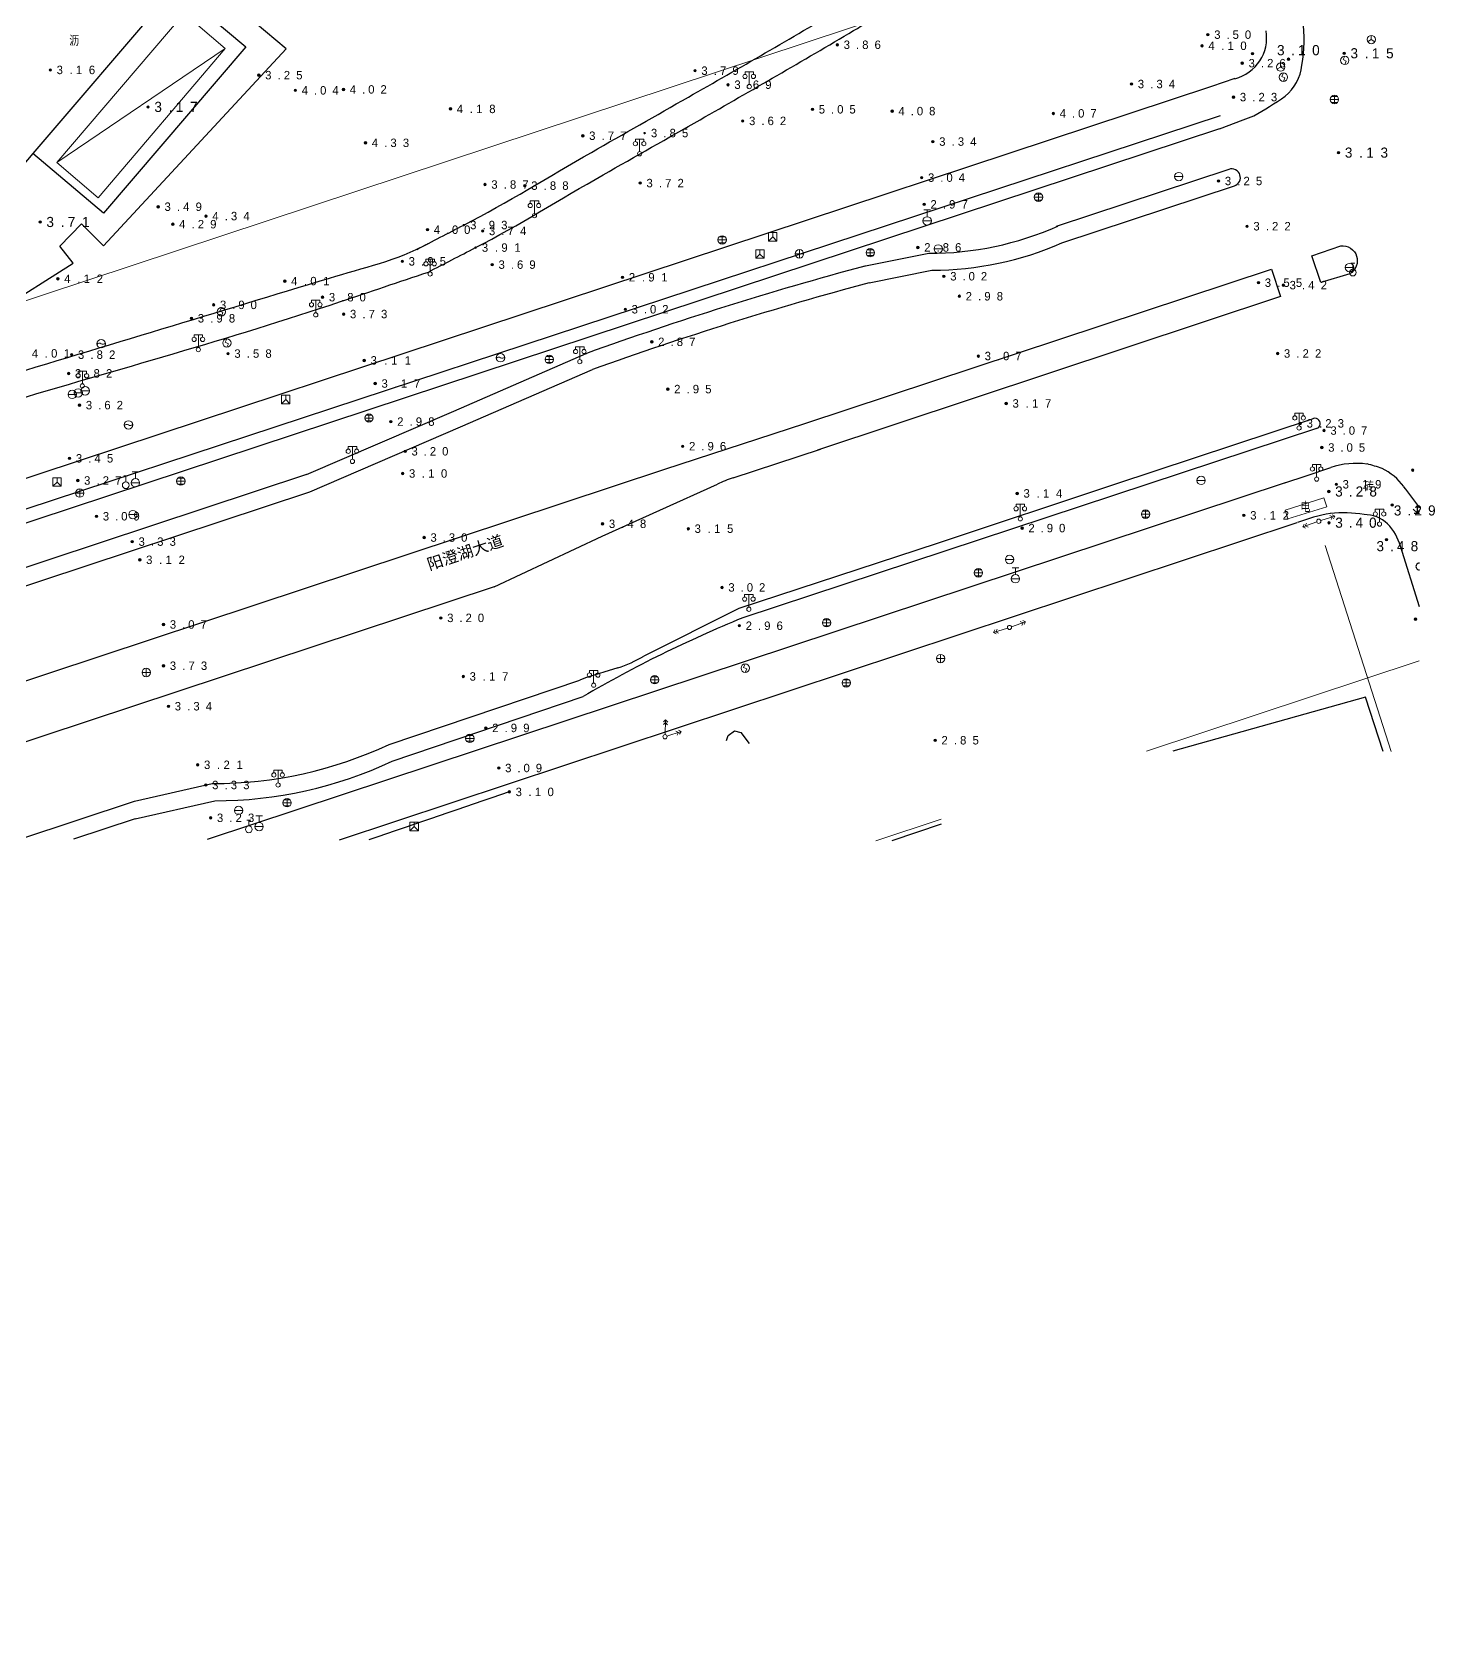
# Model space of a CAD drawing. Header units: metres. Extents: x 342272 to 345188, y 671156 to 672490.
# Drawn here: x 344444.4 to 344610.6, y 671358.6 to 671548.3 of the extents above; entities that cross this region are included whole.
import ezdxf

# ---------------------------------------------------------------- set-up
doc = ezdxf.new("R2010")
doc.units = ezdxf.units.M
doc.header["$LTSCALE"] = 0.5
doc.header["$MEASUREMENT"] = 0
doc.layers.add('00-地形', color=251, linetype='Continuous')
doc.layers.add('00-现状标高', color=2, linetype='Continuous', lineweight=0, plot=False)
doc.layers.add('地块线', color=7, linetype='Continuous', lineweight=0, plot=False)
for name, color, linetype, lineweight in [('公共设施纪念物', 8, 'Continuous', 0), ('普通房屋', 8, 'Continuous', 0), ('通讯及其他管线设施', 252, 'Continuous', 0)]:
    doc.layers.add(name, color=color, linetype=linetype, lineweight=lineweight)
doc.styles.add('中等线体3.5', font='simhei.ttf', dxfattribs={"height": 2.75})
doc.styles.add('正等线体2.0', font='MCS_Chinese1.shx', dxfattribs={"height": 2, "bigfont": 'MCS_Chinese1big.shx'})
doc.styles.add('正等线体2.4', font='MCS_Chinese1.shx', dxfattribs={"height": 2.4, "bigfont": 'MCS_Chinese1big.shx'})
doc.styles.add('细等线体2.5', font='MCS_Chinese1.shx', dxfattribs={"height": 2.5, "bigfont": 'MCS_Chinese1big.shx'})
doc.styles.add('细等线体3.0', font='MCS_Chinese1.shx', dxfattribs={"height": 3, "bigfont": 'MCS_Chinese1big.shx'})

# ---------------------------------------------------------------- blocks, each defined once
blk = doc.blocks.new('155210_1')
at = {"layer": '公共设施纪念物', "lineweight": 0}
for p, q in [((-1, 2.9), (-1, 3.5)), ((-1, 3.5), (1, 3.5)), ((0, 0.5), (0, 3.5)), ((1, 3.5), (1, 2.9))]:
    blk.add_line(p, q, dxfattribs=at)
for centre in [(-1, 2.4), (0, 0), (1, 2.4)]:
    blk.add_circle(centre, 0.5, dxfattribs=at)
blk = doc.blocks.new('174201')
at = {"layer": '通讯及其他管线设施', "linetype": 'Continuous', "lineweight": 0}
for p, q in [((-1, 0), (1, 0)), ((-0.7, 0.7), (0.7, 0.7)), ((0, -1), (0, 1)), ((-0.7, -0.7), (0.7, -0.7))]:
    blk.add_line(p, q, dxfattribs=at)
blk.add_circle((0, 0), 1, dxfattribs=at)
blk = doc.blocks.new('174400')
at = {"layer": '通讯及其他管线设施', "lineweight": 0}
blk.add_circle((0, 0), 1, dxfattribs=at)
for centre, start, end in [((-0.43, -0.55), 52.0967, 144.3058), ((0.43, 0.55), 232.0967, 324.3058)]:
    blk.add_arc(centre, 0.694, start, end, dxfattribs=at)
blk = doc.blocks.new('174601')
at = {"layer": '通讯及其他管线设施', "lineweight": 0}
for q in [(-0.87, -0.5), (0, 1), (0.87, -0.5)]:
    blk.add_line((0, 0), q, dxfattribs=at)
blk.add_circle((0, 0), 1, dxfattribs=at)
blk = doc.blocks.new('174700')
at = {"layer": '通讯及其他管线设施', "linetype": 'Continuous', "lineweight": 0}
for p, q in [((0, 1), (-0.38, 0.18)), ((-0.38, 0.18), (0.38, -0.18)), ((0, -1), (0.38, -0.18))]:
    blk.add_line(p, q, dxfattribs=at)
blk.add_circle((0, 0), 1, dxfattribs=at)
blk = doc.blocks.new('175200')
at = {"layer": '通讯及其他管线设施', "lineweight": 0}
for p, q in [((-1, 0), (1, 0)), ((-0.8, 2.6), (0.8, 2.6)), ((0, 1), (0, 2.6))]:
    blk.add_line(p, q, dxfattribs=at)
blk.add_circle((0, 0), 1, dxfattribs=at)
blk = doc.blocks.new('174100')
at = {"layer": '通讯及其他管线设施', "lineweight": 0}
blk.add_line((-1, 0), (1, 0), dxfattribs=at)
blk.add_circle((0, 0), 1, dxfattribs=at)
blk = doc.blocks.new('175300')
at = {"layer": '通讯及其他管线设施', "lineweight": 0}
for p, q in [((-0.5, 2.2), (0.5, 2.2)), ((0, 0.8), (0, 2.2))]:
    blk.add_line(p, q, dxfattribs=at)
blk.add_circle((0, 0), 0.8, dxfattribs=at)
blk = doc.blocks.new('174200')
at = {"layer": '通讯及其他管线设施', "lineweight": 0}
for p, q in [((-1, 0), (1, 0)), ((0, 1), (0, -1))]:
    blk.add_line(p, q, dxfattribs=at)
blk.add_circle((0, 0), 1, dxfattribs=at)
blk = doc.blocks.new('174602')
at = {"layer": '通讯及其他管线设施', "lineweight": 0}
for p, q in [((-1, 1), (-1, -1)), ((1, 1), (-1, 1)), ((-1, -1), (0, 0)), ((0, 0), (0, 1)), ((0, 0), (1, -1)), ((1, -1), (1, 1)), ((-1, -1), (1, -1))]:
    blk.add_line(p, q, dxfattribs=at)
blk = doc.blocks.new('213400_1')
at = {"layer": '00-现状标高', "linetype": 'Continuous', "lineweight": 0}
h = blk.add_hatch(color=256, dxfattribs=at)
edge = h.paths.add_edge_path()
edge.add_arc((0, 0), 0.3, 0, 360)
blk.add_circle((0, 0), 0.3, dxfattribs=at)
blk = doc.blocks.new('213400_3')
at = {"layer": '00-现状标高', "linetype": 'Continuous', "lineweight": 0}
h = blk.add_hatch(color=256, dxfattribs=at)
edge = h.paths.add_edge_path()
edge.add_arc((0, 0), 0.3, 0, 360)

msp = doc.modelspace()

# ---------------------------------------------------------------- linework, layer by layer
at = {"layer": '00-地形', "lineweight": -3}
for p, q in [((344461.32, 671553.55), (344444.49, 671533.85)), ((344461.32, 671553.55), (344469.72, 671546.49)), ((344474.49, 671546.27), (344470.8, 671549.36)), ((344452.85, 671522.93), (344474.49, 671546.27)), ((344469.72, 671546.49), (344452.87, 671526.78)), ((344584.11, 671541.82), (344388.69, 671477.18)), ((344586.87, 671542.73), (344584.11, 671541.82)), ((344585.11, 671538.34), (344391.33, 671474.48)), ((344585.03, 671536.79), (344587.85, 671537.86)), ((344587.85, 671537.86), (344589.11, 671538.31)), ((344585.03, 671536.79), (344390.97, 671472.66)), ((344444.49, 671533.85), (344439.94, 671528.49)), ((344452.87, 671526.78), (344444.49, 671533.85)), ((344586.17, 671531.98), (344565.69, 671525.21)), ((344586.36, 671532.03), (344586.17, 671531.98)), ((344586.56, 671532.03), (344586.36, 671532.03)), ((344586.76, 671532), (344586.56, 671532.03)), ((344586.96, 671531.93), (344586.76, 671532)), ((344587.14, 671531.81), (344586.96, 671531.93)), ((344587.29, 671531.67), (344587.14, 671531.81)), ((344587.4, 671531.5), (344587.29, 671531.67)), ((344566.38, 671523.28), (344586.81, 671530.04)), ((344586.81, 671530.04), (344586.98, 671530.11)), ((344586.98, 671530.11), (344587.14, 671530.22)), ((344587.14, 671530.22), (344587.29, 671530.37)), ((344587.29, 671530.37), (344587.41, 671530.54)), ((344587.47, 671531.33), (344587.4, 671531.5)), ((344587.41, 671530.54), (344587.49, 671530.74)), ((344587.51, 671531.14), (344587.47, 671531.33)), ((344587.49, 671530.74), (344587.52, 671530.95)), ((344587.52, 671530.95), (344587.51, 671531.14)), ((344447.69, 671522.9), (344450.26, 671525.54)), ((344450.26, 671525.54), (344452.85, 671522.93)), ((344449.24, 671520.88), (344447.69, 671522.9)), ((344595.97, 671521.75), (344599.42, 671522.92)), ((344599.42, 671522.92), (344599.7, 671522.92)), ((344599.7, 671522.92), (344600, 671522.88)), ((344600, 671522.88), (344600.29, 671522.79)), ((344600.29, 671522.79), (344600.57, 671522.64)), ((344600.57, 671522.64), (344600.81, 671522.45)), ((344600.81, 671522.45), (344601.02, 671522.22)), ((344601.02, 671522.22), (344601.18, 671521.96)), ((344434.34, 671511.42), (344449.24, 671520.88)), ((344543.03, 671520.52), (344543.1, 671520.54)), ((344543.1, 671520.54), (344550.61, 671522.04)), ((344550.61, 671522.04), (344550.63, 671522.04)), ((344597.03, 671518.56), (344595.97, 671521.75)), ((344601.25, 671520.51), (344601.11, 671520.23)), ((344601.18, 671521.96), (344601.29, 671521.7)), ((344601.34, 671520.81), (344601.25, 671520.51)), ((344601.29, 671521.7), (344601.35, 671521.42)), ((344601.37, 671521.12), (344601.34, 671520.81)), ((344601.35, 671521.42), (344601.37, 671521.12)), ((344535.92, 671501.86), (344591.21, 671520.15)), ((344543.56, 671518.55), (344550.99, 671520.04)), ((344591.21, 671520.15), (344592.29, 671516.93)), ((344600.47, 671519.62), (344597.03, 671518.56)), ((344600.71, 671519.78), (344600.47, 671519.62)), ((344600.92, 671519.99), (344600.71, 671519.78)), ((344601.11, 671520.23), (344600.92, 671519.99)), ((344592.29, 671516.93), (344537.44, 671498.71)), ((344494.35, 671503.33), (344510.01, 671510.16)), ((344510.01, 671510.16), (344510.08, 671510.18)), ((344495.15, 671501.46), (344510.77, 671508.26)), ((344476.88, 671495.83), (344494.35, 671503.33)), ((344477.28, 671493.79), (344495.15, 671501.46)), ((344519.34, 671496.45), (344535.92, 671501.86)), ((344596.01, 671502.38), (344572.71, 671494.68)), ((344596.52, 671501.26), (344528.57, 671478.84)), ((344527.42, 671495.44), (344537.79, 671498.84)), ((344269.4, 671413.71), (344519.34, 671496.45)), ((344476.88, 671495.83), (344392.73, 671467.99)), ((344592.8, 671494.82), (344595.3, 671495.65)), ((344595.3, 671495.65), (344598.24, 671496.64)), ((344393.36, 671466.02), (344477.28, 671493.79)), ((344592.84, 671494.83), (344465.13, 671452.57)), ((344511.93, 671488.5), (344525.57, 671494.7)), ((344572.71, 671494.68), (344551.61, 671487.67)), ((344608.49, 671491.23), (344608.49, 671492.03)), ((344480.82, 671452.55), (344594.26, 671490.13)), ((344607.99, 671491.73), (344608.49, 671491.23)), ((344608.09, 671491.23), (344608.74, 671491.23)), ((344608.49, 671491.23), (344608.74, 671491.48)), ((344499.12, 671482.52), (344511.93, 671488.5)), ((344551.61, 671487.67), (344528.09, 671479.94)), ((344608.72, 671480.16), (344606.49, 671487.33)), ((344499.12, 671482.52), (344270.29, 671406.85)), ((344528.09, 671479.94), (344516.85, 671474.3)), ((344513.76, 671472.92), (344509.95, 671471.72)), ((344486.68, 671463.84), (344509.26, 671471.46)), ((344509.95, 671471.72), (344509.26, 671471.46)), ((344487.04, 671461.86), (344509.65, 671469.52)), ((344602.36, 671469.45), (344579.53, 671463.04)), ((344604.43, 671462.99), (344602.36, 671469.45)), ((344526.83, 671464.91), (344527.59, 671465.47)), ((344527.59, 671465.47), (344528.35, 671465.26)), ((344528.35, 671465.26), (344529.35, 671463.94)), ((344486.68, 671463.84), (344486.68, 671463.84)), ((344526.64, 671464.31), (344526.83, 671464.91)), ((344487.04, 671461.86), (344487.04, 671461.86)), ((344456.52, 671457.1), (344465.73, 671459.2)), ((344465.73, 671459.2), (344465.81, 671459.21)), ((344442.96, 671452.61), (344456.52, 671457.1)), ((344456.61, 671455.02), (344466.03, 671457.17)), ((344456.61, 671455.02), (344449.31, 671452.6)), ((344552.07, 671454.4), (344546.22, 671452.43))]:
    msp.add_line(p, q, dxfattribs=at)
for centre, radius, start, end in [((344576.15, 671547.52), 18.92, 350.2889, 6.6774), ((344585.66, 671547.55), 4.97, 284.0993, 9.7714), ((344589.33, 671544.87), 5.49, 309.5791, 354.3394), ((344555.36, 671596.63), 67.37, 300.0577, 303.7929), ((344550.7, 671559.6), 37.56, 269.8956, 293.8799), ((344551.06, 671557.89), 37.85, 269.8956, 293.8799), ((344651.9, 671115.91), 419, 105.0598, 109.7841), ((344651.9, 671115.9), 416.97, 105.0599, 109.784), ((344596.36, 671501.87), 0.623, 284.6299, 123.9968), ((344601.26, 671487.98), 9.17, 82.1388, 109.2634), ((344599.2, 671482.97), 14.49, 69.3676, 76.7441), ((344601.5, 671490.58), 6.58, 35.3788, 64.772), ((344534.6, 671474.86), 21.79, 109.2324, 114.4729), ((344587.99, 671478.42), 24.72, 32.9083, 40.2276), ((344601.92, 671470.21), 21.34, 100.0952, 111.0147), ((344599.66, 671475.01), 16.28, 81.1419, 95.2368), ((344602.1, 671486.83), 4.26, 47.7703, 89.0293), ((344600.28, 671485.53), 6.46, 16.1109, 43.5655), ((344608.71, 671484.93), 0.4, 87.3751, 272.4176), ((344585.36, 671339.67), 150.31, 112.1959, 120.2437), ((344508.63, 671488.59), 16.49, 288.1309, 299.9168), ((344465.89, 671508.15), 48.94, 269.8958, 295.1357), ((344466.12, 671506.2), 49.03, 269.8958, 295.257)]:
    msp.add_arc(centre, radius, start, end, dxfattribs=at)
for points, knots in [([(344491.33, 671519.82), (344493.19, 671520.78), (344495.05, 671521.74), (344496.92, 671522.71), (344502.07, 671525.37), (344506.99, 671528.46), (344512.03, 671531.33), (344515.86, 671533.51), (344519.69, 671535.69), (344523.53, 671537.87), (344529.61, 671541.34), (344535.67, 671544.85), (344541.7, 671548.42), (344542.91, 671549.13), (344544.02, 671549.98), (344545.14, 671550.82), (344545.97, 671551.44), (344546.76, 671552.09), (344547.53, 671552.77), (344549.02, 671554.06), (344550.43, 671555.42), (344551.8, 671556.85), (344553.74, 671558.89), (344555.56, 671561), (344557.15, 671563.32), (344558.62, 671565.48), (344559.94, 671567.7), (344561.25, 671569.96), (344562.5, 671572.1), (344563.74, 671574.23), (344564.8, 671576.49), (344565.59, 671578.17), (344566.19, 671579.92), (344566.72, 671581.7), (344567.64, 671584.78), (344568.56, 671587.85), (344569.32, 671590.97), (344570.14, 671594.39), (344570.96, 671597.81), (344571.78, 671601.23), (344573.01, 671606.34), (344574.24, 671611.44), (344575.47, 671616.55)], [0, 0, 0, 0, 0.046157, 0.046157, 0.046157, 0.173884, 0.173884, 0.173884, 0.27097, 0.27097, 0.27097, 0.4252, 0.4252, 0.4252, 0.456054, 0.456054, 0.456054, 0.478638, 0.478638, 0.478638, 0.522002, 0.522002, 0.522002, 0.583629, 0.583629, 0.583629, 0.640873, 0.640873, 0.640873, 0.695444, 0.695444, 0.695444, 0.7362, 0.7362, 0.7362, 0.806872, 0.806872, 0.806872, 0.884337, 0.884337, 0.884337, 1, 1, 1, 1]), ([(344489.95, 671522.49), (344491.81, 671523.46), (344493.67, 671524.42), (344495.53, 671525.38), (344500.68, 671528.04), (344505.61, 671531.13), (344510.65, 671534), (344514.48, 671536.18), (344518.31, 671538.36), (344522.14, 671540.55), (344528.23, 671544.01), (344534.28, 671547.52), (344540.31, 671551.09), (344541.52, 671551.8), (344542.64, 671552.65), (344543.76, 671553.5), (344544.58, 671554.12), (344545.37, 671554.77), (344546.15, 671555.44), (344547.64, 671556.73), (344549.04, 671558.1), (344550.41, 671559.53), (344552.35, 671561.56), (344554.11, 671563.71), (344555.76, 671566), (344557.29, 671568.12), (344558.63, 671570.33), (344559.86, 671572.63), (344561.01, 671574.76), (344562.15, 671576.89), (344562.86, 671579.19), (344563.45, 671581.09), (344564.01, 671583), (344564.55, 671584.91), (344565.42, 671588), (344566.31, 671591.08), (344567.16, 671594.18), (344568.06, 671597.47), (344568.96, 671600.75), (344569.84, 671604.05), (344570.82, 671607.73), (344571.81, 671611.41), (344572.79, 671615.09)], [0, 0, 0, 0, 0.04772, 0.04772, 0.04772, 0.179771, 0.179771, 0.179771, 0.280144, 0.280144, 0.280144, 0.439596, 0.439596, 0.439596, 0.471495, 0.471495, 0.471495, 0.494844, 0.494844, 0.494844, 0.539676, 0.539676, 0.539676, 0.603389, 0.603389, 0.603389, 0.662571, 0.662571, 0.662571, 0.717331, 0.717331, 0.717331, 0.762547, 0.762547, 0.762547, 0.835632, 0.835632, 0.835632, 0.913241, 0.913241, 0.913241, 1, 1, 1, 1]), ([(344379.45, 671488.82), (344385.87, 671490.8), (344392.29, 671492.79), (344398.71, 671494.78), (344412.41, 671499.02), (344426.19, 671502.98), (344439.93, 671507.09), (344453.17, 671511.06), (344466.39, 671515.09), (344479.62, 671519.1), (344483.55, 671520.3), (344487.65, 671521.2), (344491.26, 671523.17), (344491.27, 671523.18), (344491.28, 671523.18), (344491.29, 671523.19)], [0, 0, 0, 0, 0.172334, 0.172334, 0.172334, 0.539967, 0.539967, 0.539967, 0.894317, 0.894317, 0.894317, 0.999678, 0.999678, 0.999678, 1, 1, 1, 1]), ([(344380.74, 671486.03), (344387.16, 671488.02), (344393.59, 671490), (344400.01, 671491.99), (344413.7, 671496.24), (344427.49, 671500.19), (344441.23, 671504.3), (344454.47, 671508.27), (344467.81, 671511.9), (344480.91, 671516.31), (344484.39, 671517.48), (344487.86, 671518.65), (344491.33, 671519.82)], [0, 0, 0, 0, 0.174383, 0.174383, 0.174383, 0.546386, 0.546386, 0.546386, 0.904947, 0.904947, 0.904947, 1, 1, 1, 1])]:
    msp.add_open_spline(points, degree=3, knots=knots, dxfattribs=at)
msp.add_open_spline([(344500.92, 671458.22), (344495.38, 671456.32), (344489.84, 671454.43), (344484.3, 671452.54)], degree=3, dxfattribs=at)
at = {"layer": '地块线', "lineweight": 0}
for p, q in [((343966.51, 671358.56), (344608.88, 671571.12)), ((344597.55, 671487.42), (344605.39, 671462.99)), ((344576.41, 671463.04), (344608.71, 671473.73)), ((344544.34, 671452.43), (344552.07, 671454.99))]:
    msp.add_line(p, q, dxfattribs=at)
at = {"layer": '普通房屋', "lineweight": 0}
msp.add_line((344447.34, 671532.78), (344467.28, 671546.31), dxfattribs=at)
at = {"layer": '普通房屋', "lineweight": 0, "flags": 128}
for points in [[(344452.22, 671528.61), (344447.34, 671532.78), (344462.4, 671550.47), (344467.28, 671546.31), (344452.22, 671528.61)], [(344592.81, 671491.6), (344597.42, 671493.05), (344597.76, 671492.01), (344593.15, 671490.56), (344592.81, 671491.6)]]:
    msp.add_lwpolyline(points, dxfattribs=at)
at = {"layer": '通讯及其他管线设施', "lineweight": 0}
for p, q in [((344596.58, 671490.21), (344594.92, 671489.64)), ((344594.92, 671489.64), (344595.08, 671489.95)), ((344595.21, 671489.74), (344595.37, 671490.05)), ((344597.05, 671490.36), (344598.72, 671490.9)), ((344598.11, 671490.96), (344598.43, 671490.8)), ((344598.43, 671490.8), (344598.26, 671490.49)), ((344598.41, 671491.06), (344598.72, 671490.9)), ((344598.72, 671490.9), (344598.56, 671490.58)), ((344595.24, 671489.48), (344594.92, 671489.64)), ((344595.53, 671489.58), (344595.21, 671489.74)), ((344559.93, 671477.63), (344558.27, 671477.1)), ((344558.27, 671477.1), (344558.43, 671477.41)), ((344558.58, 671476.93), (344558.27, 671477.1)), ((344558.56, 671477.19), (344558.72, 671477.5)), ((344558.87, 671477.03), (344558.56, 671477.19)), ((344560.41, 671477.79), (344562.06, 671478.36)), ((344561.45, 671478.41), (344561.77, 671478.26)), ((344561.77, 671478.26), (344561.62, 671477.94)), ((344561.74, 671478.51), (344562.06, 671478.36)), ((344562.06, 671478.36), (344561.91, 671478.04)), ((344519.17, 671466.2), (344519.43, 671466.44)), ((344519.18, 671466.51), (344519.44, 671466.75)), ((344519.37, 671465), (344519.44, 671466.75)), ((344519.43, 671466.44), (344519.67, 671466.18)), ((344519.44, 671466.75), (344519.68, 671466.49)), ((344519.6, 671464.82), (344521.27, 671465.36)), ((344520.66, 671465.42), (344520.97, 671465.26)), ((344520.97, 671465.26), (344520.81, 671464.95)), ((344520.95, 671465.52), (344521.27, 671465.36)), ((344521.27, 671465.36), (344521.1, 671465.04))]:
    msp.add_line(p, q, dxfattribs=at)
for centre in [(344596.81, 671490.29), (344560.17, 671477.7), (344519.36, 671464.75)]:
    msp.add_circle(centre, 0.25, dxfattribs=at)

# ---------------------------------------------------------------- block references
at = {"layer": '00-现状标高', "lineweight": 0, "xscale": 0.5, "yscale": 0.5, "zscale": 0.5}
for name, p in [('213400_1', (344539.78, 671546.74)), ('213400_1', (344583.67, 671547.94)), ('213400_1', (344582.98, 671546.62)), ('213400_1', (344588.96, 671545.7)), ('213400_1', (344593.22, 671545.03)), ('213400_1', (344599.81, 671545.73)), ('213400_1', (344446.55, 671543.76)), ('213400_1', (344471.25, 671543.14)), ('213400_1', (344522.92, 671543.67)), ('213400_1', (344587.74, 671544.57)), ('213400_1', (344475.58, 671541.34)), ('213400_1', (344481.28, 671541.45)), ('213400_1', (344526.83, 671542.01)), ('213400_1', (344574.62, 671542.09)), ('213400_1', (344458.13, 671539.38)), ('213400_1', (344493.95, 671539.15)), ('213400_1', (344536.83, 671539.09)), ('213400_1', (344586.71, 671540.54)), ('213400_1', (344528.57, 671537.72)), ('213400_1', (344546.27, 671538.88)), ('213400_1', (344565.37, 671538.61)), ('213400_1', (344509.63, 671535.96)), ('213400_3', (344516.95, 671536.28)), ('213400_1', (344483.88, 671535.12)), ('213400_1', (344551.09, 671535.27)), ('213400_1', (344599.15, 671533.96)), ('213400_1', (344498.04, 671530.18)), ('213400_1', (344502.77, 671530.05)), ('213400_1', (344516.42, 671530.36)), ('213400_1', (344549.77, 671531)), ('213400_1', (344584.93, 671530.6)), ('213400_1', (344550.06, 671527.84)), ('213400_1', (344459.33, 671527.55)), ('213400_1', (344464.99, 671526.44)), ('213400_1', (344445.34, 671525.74)), ('213400_1', (344461.06, 671525.48)), ('213400_1', (344491.23, 671524.83)), ('213400_3', (344495.53, 671525.38)), ('213400_1', (344497.76, 671524.68)), ('213400_1', (344588.31, 671525.24)), ('213400_3', (344496.92, 671522.71)), ('213400_1', (344549.32, 671522.73)), ('213400_1', (344488.25, 671521.08)), ('213400_1', (344498.89, 671520.69)), ('213400_1', (344447.45, 671519.02)), ('213400_1', (344474.33, 671518.74)), ('213400_1', (344514.33, 671519.19)), ('213400_1', (344552.4, 671519.31)), ('213400_1', (344589.66, 671518.56)), ('213400_1', (344592.6, 671518.26)), ('213400_1', (344478.8, 671516.83)), ('213400_1', (344554.23, 671516.95)), ('213400_1', (344465.9, 671515.92)), ('213400_1', (344481.3, 671514.83)), ('213400_1', (344514.66, 671515.4)), ('213400_1', (344463.27, 671514.33)), ('213400_1', (344517.8, 671511.54)), ('213400_1', (344449.08, 671510.02)), ('213400_1', (344467.6, 671510.15)), ('213400_1', (344483.74, 671509.34)), ('213400_1', (344556.48, 671509.86)), ('213400_1', (344591.93, 671510.16)), ('213400_1', (344448.72, 671507.8)), ('213400_1', (344485.03, 671506.61)), ('213400_1', (344519.7, 671505.94)), ('213400_1', (344450.01, 671504.04)), ('213400_1', (344559.78, 671504.24)), ('213400_1', (344486.89, 671502.09)), ('213400_1', (344594.62, 671501.88)), ('213400_1', (344597.43, 671501.03)), ('213400_1', (344448.83, 671497.74)), ('213400_1', (344488.58, 671498.57)), ('213400_1', (344521.46, 671499.17)), ('213400_1', (344597.17, 671499.02)), ('213400_1', (344488.29, 671495.94)), ('213400_1', (344607.93, 671496.35)), ('213400_1', (344449.8, 671495.11)), ('213400_1', (344561.08, 671493.58)), ('213400_1', (344598, 671493.81)), ('213400_1', (344598.88, 671494.66)), ('213400_1', (344605.5, 671492.22)), ('213400_1', (344452.02, 671490.87)), ('213400_1', (344511.97, 671489.98)), ('213400_1', (344587.94, 671490.99)), ('213400_1', (344598.01, 671490.11)), ('213400_1', (344490.83, 671488.35)), ('213400_1', (344522.12, 671489.4)), ('213400_1', (344561.66, 671489.47)), ('213400_1', (344604.82, 671488.11)), ('213400_1', (344456.25, 671487.87)), ('213400_1', (344457.15, 671485.71)), ('213400_1', (344526.12, 671482.44)), ('213400_1', (344492.81, 671478.83)), ('213400_1', (344608.26, 671478.69)), ('213400_1', (344459.96, 671478.05)), ('213400_1', (344528.17, 671477.91)), ('213400_1', (344459.96, 671473.16)), ('213400_1', (344495.47, 671471.9)), ('213400_1', (344460.54, 671468.36)), ('213400_1', (344498.14, 671465.79)), ('213400_1', (344551.36, 671464.33)), ('213400_1', (344464.01, 671461.42)), ('213400_1', (344499.68, 671461.05)), ('213400_1', (344464.97, 671459.03)), ('213400_1', (344500.92, 671458.22)), ('213400_1', (344465.54, 671455.14))]:
    msp.add_blockref(name, p, dxfattribs=at)
at = {"layer": '公共设施纪念物', "lineweight": 0, "xscale": 0.5, "yscale": 0.5, "zscale": 0.5}
for p in [(344529.34, 671541.79), (344516.36, 671533.83), (344503.9, 671526.5), (344491.54, 671519.59), (344477.99, 671514.74), (344464.09, 671510.63), (344509.27, 671509.2), (344450.35, 671506.32), (344594.47, 671501.33), (344482.34, 671497.38), (344596.55, 671495.28), (344561.45, 671490.57), (344604, 671489.95), (344529.3, 671479.86), (344510.91, 671470.86), (344473.53, 671459.03)]:
    msp.add_blockref('155210_1', p, dxfattribs=at)
at = {"layer": '通讯及其他管线设施', "lineweight": 0, "xscale": 0.5, "yscale": 0.5, "zscale": 0.5}
for name, p in [('174601', (344603.03, 671547.36)), ('174700', (344599.88, 671544.9)), ('174601', (344592.29, 671544.11)), ('174700', (344592.61, 671542.91)), ('174201', (344598.66, 671540.26)), ('174100', (344580.22, 671531.13)), ('174201', (344563.61, 671528.69)), ('175200', (344550.42, 671525.87)), ('174201', (344526.14, 671523.62)), ('174602', (344532.13, 671523.99)), ('174602', (344530.61, 671521.95)), ('174200', (344535.28, 671521.98)), ('174201', (344543.68, 671522.11)), ('174100', (344551.73, 671522.55)), ('174100', (344600.44, 671520.34)), ('175300', (344600.84, 671519.75)), ('174700', (344466.81, 671515.1)), ('174400', (344452.58, 671511.32)), ('174700', (344467.47, 671511.41)), ('174400', (344499.88, 671509.66)), ('174201', (344505.65, 671509.46)), ('174100', (344449.15, 671505.32)), ('174100', (344449.86, 671505.49)), ('174100', (344450.68, 671505.74)), ('174602', (344474.43, 671504.71)), ('174400', (344455.81, 671501.7)), ('174201', (344484.3, 671502.52)), ('175300', (344455.49, 671494.55)), ('175200', (344456.63, 671494.85)), ('174100', (344582.86, 671495.13)), ('174602', (344447.35, 671494.93)), ('174200', (344450.03, 671493.63)), ('174201', (344462.01, 671495.05)), ('174100', (344456.34, 671491.07)), ('174201', (344576.29, 671491.13)), ('174100', (344560.18, 671485.76)), ('174201', (344556.49, 671484.17)), ('175200', (344560.87, 671483.48)), ('174201', (344538.51, 671478.26)), ('174200', (344457.92, 671472.36)), ('174700', (344528.87, 671472.88)), ('174200', (344552.01, 671474.01)), ('174201', (344518.14, 671471.51)), ('174201', (344540.84, 671471.13)), ('174201', (344496.25, 671464.56)), ('174100', (344468.86, 671456.02)), ('174201', (344474.59, 671456.93)), ('175300', (344470.06, 671453.78)), ('175200', (344471.28, 671454.1)), ('174602', (344489.65, 671454.12))]:
    msp.add_blockref(name, p, dxfattribs=at)

# ---------------------------------------------------------------- texts
at = {"layer": '00-地形', "lineweight": -3}
for s, style, p in [('沥', '细等线体2.5', (344448.8, 671546.61)), ('砖', '细等线体3.0', (344602.15, 671493.78)), ('电', '细等线体3.0', (344594.62, 671491.35))]:
    msp.add_text(s, height=1.25, dxfattribs=dict(at, style=style)).set_placement(p)
at = {"layer": '00-地形', "lineweight": -3, "style": '中等线体3.5'}
msp.add_text('阳澄湖大道', height=1.375, rotation=18.41, dxfattribs=at).set_placement((344491.46, 671484.46))
at = {"layer": '00-现状标高', "lineweight": 0, "attachment_point": 4, "line_spacing_factor": 0.722892}
for s, insert, char_height, style in [('\\T1.966;3.86', (344540.53, 671546.74), 1, '正等线体2.0'), ('\\T2.037;4.10', (344583.73, 671546.62), 1, '正等线体2.0'), ('\\T1.952;3.50', (344584.42, 671547.94), 1, '正等线体2.0'), ('\\T1.966;3.26', (344588.49, 671544.56), 1, '正等线体2.0'), ('\\T1.864;3.10', (344591.86, 671546.1), 1.2, '正等线体2.4'), ('\\T1.891;3.15', (344600.56, 671545.73), 1.2, '正等线体2.4'), ('\\T2.053;3.16', (344447.3, 671543.76), 1, '正等线体2.0'), ('\\T1.979;3.25', (344472, 671543.14), 1, '正等线体2.0'), ('\\T1.979;3.79', (344523.67, 671543.67), 1, '正等线体2.0'), ('\\T1.952;4.04', (344476.33, 671541.34), 1, '正等线体2.0'), ('\\T1.952;4.02', (344482.03, 671541.45), 1, '正等线体2.0'), ('\\T1.966;3.69', (344527.58, 671542.01), 1, '正等线体2.0'), ('\\T1.979;3.34', (344575.37, 671542.09), 1, '正等线体2.0'), ('\\T1.891;3.17', (344458.88, 671539.38), 1.2, '正等线体2.4'), ('\\T2.069;4.18', (344494.7, 671539.14), 1, '正等线体2.0'), ('\\T1.952;5.05', (344537.58, 671539.09), 1, '正等线体2.0'), ('\\T1.952;4.08', (344547.02, 671538.88), 1, '正等线体2.0'), ('\\T1.979;3.23', (344587.46, 671540.54), 1, '正等线体2.0'), ('\\T1.966;3.62', (344529.32, 671537.72), 1, '正等线体2.0'), ('\\T1.952;4.07', (344566.12, 671538.61), 1, '正等线体2.0'), ('\\T1.979;4.33', (344484.63, 671535.12), 1, '正等线体2.0'), ('\\T1.979;3.77', (344510.38, 671535.96), 1, '正等线体2.0'), ('\\T1.979;3.85', (344517.7, 671536.28), 1, '正等线体2.0'), ('\\T1.979;3.34', (344551.84, 671535.27), 1, '正等线体2.0'), ('\\T1.891;3.13', (344599.9, 671533.96), 1.2, '正等线体2.4'), ('\\T1.979;3.87', (344498.79, 671530.18), 1, '正等线体2.0'), ('\\T1.979;3.88', (344503.52, 671530.05), 1, '正等线体2.0'), ('\\T1.979;3.72', (344517.17, 671530.35), 1, '正等线体2.0'), ('\\T1.952;3.04', (344550.52, 671531), 1, '正等线体2.0'), ('\\T1.979;3.25', (344585.68, 671530.6), 1, '正等线体2.0'), ('\\T1.979;3.49', (344460.08, 671527.55), 1, '正等线体2.0'), ('\\T1.979;2.97', (344550.81, 671527.83), 1, '正等线体2.0'), ('\\T1.891;3.71', (344446.09, 671525.74), 1.2, '正等线体2.4'), ('\\T1.979;4.29', (344461.81, 671525.48), 1, '正等线体2.0'), ('\\T1.979;4.34', (344465.74, 671526.44), 1, '正等线体2.0'), ('\\T1.927;4.00', (344491.98, 671524.83), 1, '正等线体2.0'), ('\\T1.979;3.93', (344496.28, 671525.38), 1, '正等线体2.0'), ('\\T1.979;3.74', (344498.51, 671524.68), 1, '正等线体2.0'), ('\\T1.979;3.22', (344589.06, 671525.24), 1, '正等线体2.0'), ('\\T2.069;3.91', (344497.67, 671522.71), 1, '正等线体2.0'), ('\\T1.966;2.86', (344550.07, 671522.73), 1, '正等线体2.0'), ('\\T1.979;3.95', (344489, 671521.08), 1, '正等线体2.0'), ('\\T1.966;3.69', (344499.64, 671520.69), 1, '正等线体2.0'), ('\\T2.069;4.12', (344448.2, 671519.02), 1, '正等线体2.0'), ('\\T2.037;4.01', (344475.08, 671518.74), 1, '正等线体2.0'), ('\\T2.069;2.91', (344515.08, 671519.19), 1, '正等线体2.0'), ('\\T1.952;3.02', (344553.15, 671519.31), 1, '正等线体2.0'), ('\\T1.979;3.55', (344590.41, 671518.55), 1, '正等线体2.0'), ('\\T1.979;3.42', (344593.35, 671518.26), 1, '正等线体2.0'), ('\\T1.952;3.80', (344479.55, 671516.83), 1, '正等线体2.0'), ('\\T1.979;2.98', (344554.98, 671516.94), 1, '正等线体2.0'), ('\\T1.979;3.98', (344464.02, 671514.33), 1, '正等线体2.0'), ('\\T1.952;3.90', (344466.65, 671515.92), 1, '正等线体2.0'), ('\\T1.979;3.73', (344482.05, 671514.83), 1, '正等线体2.0'), ('\\T1.952;3.02', (344515.41, 671515.4), 1, '正等线体2.0'), ('\\T1.979;2.87', (344518.55, 671511.54), 1, '正等线体2.0'), ('\\T2.037;4.01', (344444.37, 671510.17), 1, '正等线体2.0'), ('\\T1.979;3.82', (344449.83, 671510.02), 1, '正等线体2.0'), ('\\T1.979;3.58', (344468.35, 671510.15), 1, '正等线体2.0'), ('\\T2.176;3.11', (344484.49, 671509.34), 1, '正等线体2.0'), ('\\T1.952;3.07', (344557.23, 671509.86), 1, '正等线体2.0'), ('\\T1.979;3.22', (344592.68, 671510.16), 1, '正等线体2.0'), ('\\T1.979;3.82', (344449.47, 671507.8), 1, '正等线体2.0'), ('\\T2.069;3.17', (344485.78, 671506.6), 1, '正等线体2.0'), ('\\T1.979;2.95', (344520.45, 671505.94), 1, '正等线体2.0'), ('\\T1.966;3.62', (344450.76, 671504.04), 1, '正等线体2.0'), ('\\T2.069;3.17', (344560.53, 671504.24), 1, '正等线体2.0'), ('\\T1.979;2.98', (344487.64, 671502.09), 1, '正等线体2.0'), ('\\T1.979;3.23', (344595.37, 671501.88), 1, '正等线体2.0'), ('\\T1.952;3.07', (344598.18, 671501.03), 1, '正等线体2.0'), ('\\T1.966;2.96', (344522.21, 671499.17), 1, '正等线体2.0'), ('\\T1.952;3.05', (344597.92, 671499.02), 1, '正等线体2.0'), ('\\T1.979;3.45', (344449.58, 671497.74), 1, '正等线体2.0'), ('\\T1.952;3.20', (344489.33, 671498.57), 1, '正等线体2.0'), ('\\T1.979;3.27', (344450.55, 671495.11), 1, '正等线体2.0'), ('\\T2.037;3.10', (344489.04, 671495.94), 1, '正等线体2.0'), ('\\T2.069;3.14', (344561.83, 671493.58), 1, '正等线体2.0'), ('\\T1.816;3.28', (344598.75, 671493.81), 1.2, '正等线体2.4'), ('\\T2.069;3.19', (344599.63, 671494.66), 1, '正等线体2.0'), ('\\T1.816;3.29', (344605.7, 671491.56), 1.2, '正等线体2.4'), ('\\T1.952;3.09', (344452.77, 671490.87), 1, '正等线体2.0'), ('\\T1.979;3.48', (344512.72, 671489.98), 1, '正等线体2.0'), ('\\T2.069;3.15', (344522.87, 671489.4), 1, '正等线体2.0'), ('\\T1.952;2.90', (344562.41, 671489.47), 1, '正等线体2.0'), ('\\T2.069;3.12', (344588.69, 671490.98), 1, '正等线体2.0'), ('\\T1.794;3.40', (344598.76, 671490.11), 1.2, '正等线体2.4'), ('\\T1.979;3.33', (344457, 671487.87), 1, '正等线体2.0'), ('\\T1.952;3.30', (344491.58, 671488.35), 1, '正等线体2.0'), ('\\T2.069;3.12', (344457.9, 671485.71), 1, '正等线体2.0'), ('\\T1.816;3.48', (344603.64, 671487.33), 1.2, '正等线体2.4'), ('\\T1.952;3.02', (344526.87, 671482.44), 1, '正等线体2.0'), ('\\T1.952;3.07', (344460.71, 671478.05), 1, '正等线体2.0'), ('\\T1.952;3.20', (344493.56, 671478.83), 1, '正等线体2.0'), ('\\T1.966;2.96', (344528.92, 671477.9), 1, '正等线体2.0'), ('\\T1.979;3.73', (344460.71, 671473.16), 1, '正等线体2.0'), ('\\T2.069;3.17', (344496.22, 671471.89), 1, '正等线体2.0'), ('\\T1.979;3.34', (344461.29, 671468.36), 1, '正等线体2.0'), ('\\T1.979;2.99', (344498.89, 671465.79), 1, '正等线体2.0'), ('\\T1.979;2.85', (344552.11, 671464.33), 1, '正等线体2.0'), ('\\T2.069;3.21', (344464.76, 671461.42), 1, '正等线体2.0'), ('\\T1.952;3.09', (344500.43, 671461.04), 1, '正等线体2.0'), ('\\T1.979;3.33', (344465.72, 671459.03), 1, '正等线体2.0'), ('\\T2.037;3.10', (344501.67, 671458.21), 1, '正等线体2.0'), ('\\T1.979;3.23', (344466.29, 671455.14), 1, '正等线体2.0')]:
    msp.add_mtext(s, dxfattribs=dict(at, insert=insert, char_height=char_height, style=style))

doc.saveas('drawing.dxf')
